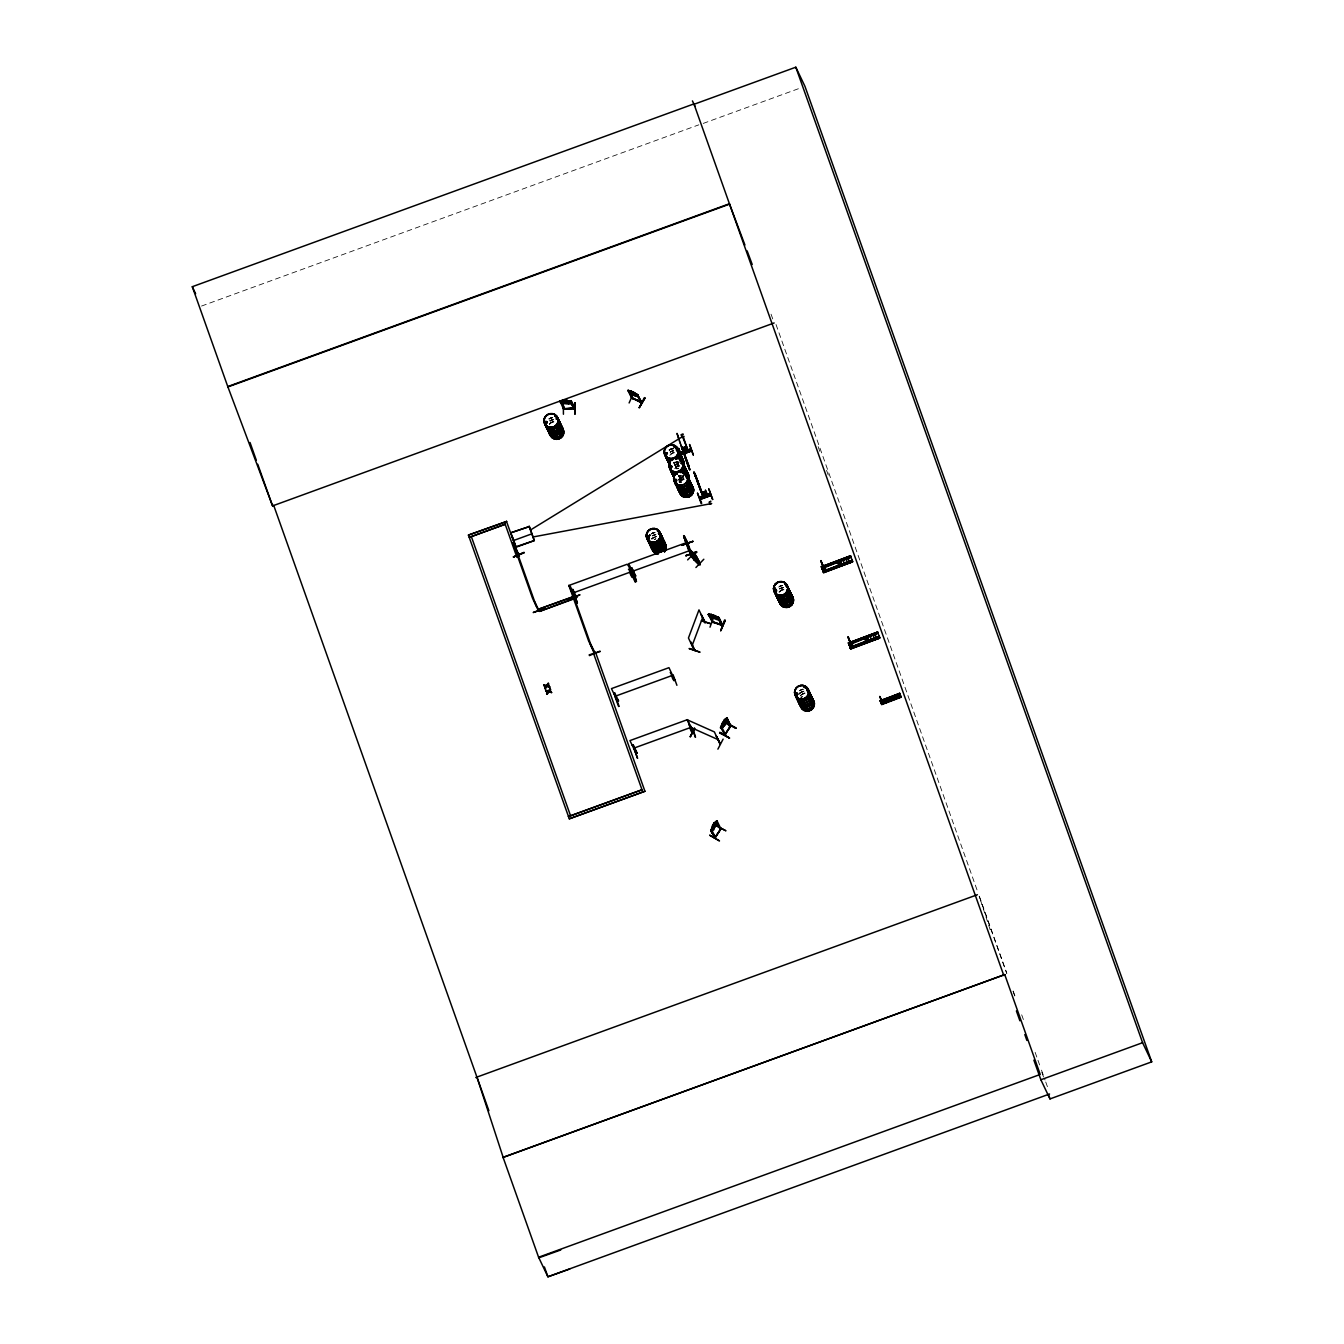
<?xml version="1.0" encoding="UTF-8"?>
<svg xmlns="http://www.w3.org/2000/svg" width="1344" height="1344" viewBox="0 0 1344 1344"><rect width="100%" height="100%" fill="white"/><g stroke="black" fill="none" stroke-linecap="round" stroke-linejoin="round"><path stroke-width="0.75" stroke-dasharray="5 3.75" d="M550.838 422.705L549.394 423.965A7.157 6.888 -25.5 0 1 554.299 421.411L550.805 422.705L552.518 421.865M678.149 479.926L684.298 475.406M680.282 479.976L684.029 479.27A7.258 6.972 -25.5 0 0 679.073 481.841L683.827 478.682A7.258 6.972 -25.5 0 1 678.35 479.791L680.299 479.959M651.739 538.86L656.712 536.306A7.258 6.972 -25.5 0 0 651.773 538.877A7.157 6.888 -25.5 0 1 656.662 536.306L654.864 536.76M778.999 591.965L782.107 589.831A7.14 6.871 -25.5 0 0 779.05 591.914A7.258 6.972 -25.5 0 1 783.955 589.428M800.419 692.429L799.042 693.79A7.14 6.871 -25.5 0 1 804.014 691.354L802.183 691.706M800.957 697.788L802.402 696.545A7.258 6.972 -25.5 0 0 800.99 697.805A7.157 6.888 -25.5 0 1 802.385 696.494M548.94 418.79L552.502 417.497A7.258 6.972 -25.5 0 0 548.957 418.807A7.14 6.871 -25.5 0 1 552.434 417.514M670.807 449.064L669.11 449.938A7.258 6.972 -25.5 0 1 674.537 448.728L672.638 448.678M671.782 451.114L670.068 451.954A7.174 6.888 -25.5 0 1 673.63 450.761L671.731 450.996L673.63 450.66M674.806 465.242L678.149 463.394A7.123 6.838 -25.5 0 1 674.688 464.705L678.35 463.949A7.174 6.888 -25.5 0 0 674.822 465.242A7.123 6.838 -25.5 0 1 678.283 463.966L674.587 464.688M679.308 465.965A7.258 6.972 -25.5 0 0 675.763 467.258A7.258 6.972 -25.5 0 1 679.241 465.864L675.562 466.704A7.258 6.972 -25.5 0 0 679.09 465.394L675.696 467.141A7.157 6.888 -25.5 0 1 679.19 465.83M678.619 476.65L680.299 475.776M679.577 478.666L681.29 477.859M682.13 479.522L683.794 478.666A7.258 6.972 -25.5 0 1 678.401 479.909A7.157 6.888 -25.5 0 0 683.81 478.716M651.302 533.686L654.847 532.392A7.258 6.972 -25.5 0 0 651.319 533.702A7.157 6.888 -25.5 0 1 654.797 532.392L652.999 532.862M652.26 535.702L655.822 534.408A7.157 6.888 -25.5 0 0 652.327 535.786A7.174 6.888 -25.5 0 1 655.771 534.425M779.47 588.722L783.014 587.429M779.503 588.806L783.065 587.513A7.14 6.871 -25.5 0 0 779.57 588.89A7.174 6.888 -25.5 0 1 783.014 587.53M799.512 690.497L803.057 689.203A7.258 6.972 -25.5 0 0 799.529 690.514A7.157 6.888 -25.5 0 1 803.006 689.203M800.47 692.53L803.981 691.135M201.516 306.062L698.813 124.841M703.231 123.413L799.075 88.486M553.459 419.513L549.898 420.806A7.123 6.854 -25.5 0 1 553.459 419.647A7.123 6.838 -25.5 0 0 549.931 420.806A7.174 6.888 -25.5 0 1 553.459 419.614M670.807 449.081L672.672 448.644M677.225 461.53A7.157 6.888 -25.5 0 1 673.747 462.79L679.224 462.034M678.418 468.367L676.57 468.821A7.157 6.888 -25.5 0 0 678.451 468.401A7.258 6.972 -25.5 0 1 674.688 468.737M678.468 476.078A7.157 6.888 -25.5 0 0 680.299 475.658A7.258 6.972 -25.5 0 1 678.418 476.045L682.164 475.356A7.157 6.888 -25.5 0 0 678.619 476.616A7.258 6.972 -25.5 0 1 684.029 475.44M681.206 477.607L679.308 477.96A7.174 6.888 -25.5 0 0 684.197 475.339A7.123 6.838 -25.5 0 1 679.409 477.994L683.122 477.372A7.174 6.888 -25.5 0 0 678.199 479.909A7.123 6.838 -25.5 0 1 683.071 477.406M682.164 479.707L683.995 479.304A7.157 6.888 -25.5 0 0 679.09 481.774M780.242 585.934L782.09 585.497A7.258 6.972 -25.5 0 0 778.562 586.807A7.157 6.888 -25.5 0 1 782.04 585.497M804.922 693.118L799.949 695.671A7.258 6.972 -25.5 0 1 804.922 693.151A7.14 6.871 -25.5 0 0 799.999 695.638M990.175 929.796L979.222 896.263L1006.858 973.325M1013.208 991.099L1015.342 997.03M1021.692 1014.821L1023.826 1020.734M1035.132 1052.352L1037.249 1058.282M1037.954 1060.248L1040.777 1068.161M1041.499 1070.143L1045.027 1080.022M1045.733 1081.987L1047.85 1087.918M776.026 324.509L977.172 890.333M979.272 896.263L1006.69 973.375M1013.006 991.183L1015.123 997.114M1041.835 1072.243L1044.641 1080.156M771.053 314.194L773.17 320.124M818.126 446.628L820.243 452.558M826.56 470.35L828.677 476.28M799.697 690.85A7.14 6.871 -25.5 0 1 803.174 689.573M799.176 693.924A7.174 6.888 -25.5 0 1 804.048 691.404M799.243 694.042A7.14 6.871 -25.5 0 1 804.115 691.538M800.167 695.974A7.157 6.888 -25.5 0 1 805.039 693.47M778.73 587.126A7.14 6.871 -25.5 0 1 782.208 585.866M780.293 586.051A7.258 6.972 -25.5 0 1 782.141 585.631M779.671 589.092A7.14 6.871 -25.5 0 1 783.149 587.832A7.174 6.888 -25.5 0 0 779.604 588.958M779.201 592.267A7.157 6.888 -25.5 0 1 784.073 589.764M651.47 534.022A7.157 6.888 -25.5 0 1 654.965 532.745M651.37 533.82A7.258 6.972 -25.5 0 1 654.898 532.526M652.445 536.021A7.123 6.838 -25.5 0 1 655.906 534.761A7.174 6.888 -25.5 0 0 652.361 535.87M651.958 539.162A7.157 6.888 -25.5 0 1 656.83 536.659M549.125 419.11A7.157 6.888 -25.5 0 1 552.602 417.85M549.007 418.908A7.258 6.972 -25.5 0 1 552.535 417.631M549.461 424.082A7.258 6.972 -25.5 0 1 554.4 421.546M549.612 424.267A7.14 6.871 -25.5 0 1 554.467 421.781M678.787 476.969A7.157 6.888 -25.5 0 1 684.13 475.759M679.14 481.942A7.258 6.972 -25.5 0 1 684.079 479.405M679.258 482.126A7.157 6.888 -25.5 0 1 684.146 479.623M674.016 463.546A7.157 6.888 -25.5 0 1 679.358 462.336M679.308 462.118A7.258 6.972 -25.5 0 0 673.898 463.344L675.528 462.353A7.258 6.972 -25.5 0 1 673.697 462.756M684.197 475.339A7.157 6.888 -25.5 0 1 679.325 477.842A7.123 6.838 -25.5 0 0 684.096 475.188A7.174 6.888 -25.5 0 1 679.291 477.792M680.114 475.306A7.157 6.888 -25.5 0 1 678.3 475.726M677.326 461.916A7.157 6.888 -25.5 0 0 673.848 463.193A7.258 6.972 -25.5 0 1 677.376 461.95M680.215 475.524A7.258 6.972 -25.5 0 1 678.367 475.944M674.974 465.545A7.123 6.838 -25.5 0 1 678.434 464.285M675.881 467.46A7.157 6.888 -25.5 0 1 679.358 466.183M683.642 478.363A7.157 6.888 -25.5 0 1 678.317 479.573M681.173 481.74A7.157 6.888 -25.5 0 1 679.325 481.69M681.341 482.093A7.157 6.888 -25.5 0 1 679.493 482.042M669.295 450.257A7.157 6.888 -25.5 0 1 672.773 448.997M669.178 450.055A7.258 6.972 -25.5 0 1 674.587 448.829A7.157 6.888 -25.5 0 0 669.127 449.904M670.135 452.038A7.157 6.888 -25.5 0 1 673.63 450.778M675.394 462.017A7.157 6.888 -25.5 0 1 673.579 462.437M675.494 462.235A7.258 6.972 -25.5 0 1 673.646 462.655M670.253 452.256A7.123 6.838 -25.5 0 1 673.714 450.996M671.042 453.97A7.258 6.972 -25.5 0 1 674.57 452.693M679.09 465.427A7.157 6.888 -25.5 0 1 675.612 466.704M669.766 455.414A7.157 6.888 -25.5 0 1 672.823 453.314M678.922 465.074A7.157 6.888 -25.5 0 1 675.444 466.351M678.266 468.048A7.157 6.888 -25.5 0 1 674.604 468.401M672.672 452.978L670.975 453.852A7.157 6.888 -25.5 0 1 674.47 452.558L672.672 452.995M681.307 482.076L679.392 482.042A7.258 6.972 -25.5 0 0 681.29 482.076M655.838 538.826A7.157 6.888 -25.5 0 0 654.175 539.683A7.258 6.972 -25.5 0 1 655.872 538.86M553.543 419.849A7.123 6.838 -25.5 0 0 550.082 421.109A7.174 6.888 -25.5 0 1 553.493 419.681M683.122 477.49A7.157 6.888 -25.5 0 0 678.25 479.993A7.174 6.888 -25.5 0 1 683.155 477.557M678.35 464.05A7.157 6.888 -25.5 0 0 674.856 465.31A7.174 6.888 -25.5 0 1 678.35 464.033M674.604 464.57A7.157 6.888 -25.5 0 0 678.082 463.294A7.174 6.888 -25.5 0 1 674.587 464.57"/><path stroke-width="1.5" d="M682.433 447.972L682.769 449.938M682.601 449.501L689.254 466.586M683.105 450.694L681.845 447.888M683.29 449.484L681.458 446.846L687.372 463.781M838.236 563.203L838.505 562.212M865.603 638.45L865.57 640.046M692.227 732.362L693.386 732.329L692.765 731.741M693.521 731.573L693.353 732.413L687.439 719.645L629.95 740.594L636.098 753.346L637.039 752.875L635.746 752.858M720.132 744.324L714.37 731.909L687.07 719.729L692.95 732.161M719.578 743.786C722.921 747.331 710.17 724.987 720.25 743.534M557.004 418.589L556.164 418.858M556.366 419.042L557.273 418.286L556.466 418.757M559.726 424.099L559.826 425.242M647.657 537.398L648.698 538.087L648.766 536.642M658.98 534.139L659.518 533.081M659.719 533.652L658.493 533.45A7.157 6.888 -25.5 0 1 661.836 542.506A7.157 6.888 -25.5 0 1 652.327 545.966A7.157 6.888 -25.5 0 1 649.068 536.794M666.876 453.13L666.523 454.339L665.482 453.449M667.38 453.566L665.818 454.541M670.186 466.267L670.79 468.014M670.454 467.342L671.714 466.973M670.79 467.914L672.017 466.822M676.301 449.854L677.04 449.198L677.393 450.173M676.351 449.82L677.141 449.904M681.122 463.428L681.442 462.504A7.258 6.972 -25.5 0 0 679.762 454.138M681.24 463.546L682.164 462.857M684.751 469.291L684.718 469.678M687.036 476.448L685.793 476.566L686.381 475.894A7.258 6.972 -25.5 0 0 684.533 467.527M774.614 590.621L775.639 589.445M774.917 590.302L775.001 591.36M774.95 590.688L775.958 591.192L776.311 589.982A7.14 6.871 -25.5 0 0 783.182 599.626A7.14 6.871 -25.5 0 0 788.575 588.706M776.395 590.638L775.622 589.68M775.253 591.394L776.714 590.957L776.16 589.579A7.258 6.972 -25.5 0 0 778.865 598.634A7.258 6.972 -25.5 0 0 788.458 596.585A7.258 6.972 -25.5 0 0 787.366 587.177A7.258 6.972 -25.5 0 1 788.407 596.467A7.258 6.972 -25.5 0 1 778.865 598.634A7.258 6.972 -25.5 0 1 776.16 589.73M786.61 586.673L785.887 586.253M795.581 694.344L796.891 693.168M797.765 694.411L797.278 693.706A7.14 6.871 -25.5 0 0 796.69 695.335L796.219 695.117M798.504 700.644L798.773 699.602M806.921 690.194L807.929 690.295L806.904 690.833M810.701 696.024L810.146 695.789M685.356 451.567L685.793 452.474L683.71 447.821M686.582 452.021L684.718 447.586M704.726 496.087L705.163 496.994L702.895 492.542M705.953 496.457L703.987 491.803L702.778 492.24L703.198 493.399L704.424 493.046L703.987 491.803M694.781 650.395L694.378 649.505M705.13 622.776L701.198 614.544L705.096 622.054M685.306 540.422L692.798 556.685C684.516 549.931 709.817 579.046 696.041 555.912M699.384 563.287L695.302 555.223M699.518 563.573L691.757 555.576L699.787 562.884M725.474 734.194L724.601 734.933L731.018 725.861M716.201 821.537L716.789 820.781L717.36 821.974C713.227 835.246 706.39 826.039 715.428 836.926M725.458 734.042L724.584 735.202L720.989 727.44C722.954 725.659 719.897 727.978 721.493 728.767L726.146 723.526L727.49 719.057M724.786 735.118L730.884 725.575M710.842 830.374L714.252 822.646L712.286 825.955L712.253 829.534L713.916 828.19L716.234 823.267L714.235 822.73L716.957 820.73L720.905 828.878L714.924 838.219L710.808 830.206L715.042 838.034M538.289 609.185L538.373 610.714L532.56 598.332L512.854 542.875L519.103 556.248L518.65 555.358M519.389 555.778L516.667 556.668L519.002 556.214M538.742 610.075L534.811 601.91M575.316 597.912L539.582 611.402L575.518 598.298L574.678 596.047L538.742 609.134L539.582 611.402M591.091 645.187L590.386 644.381L594.25 652.714M688.061 544.102L683.626 535.702L684.314 538.037L683.743 535.651L684.499 536.609M691.387 553.291L690.732 552.72M633.007 576.778C632.251 579.197 631.092 568.378 627.211 564.228L569.705 585.178L575.854 597.929L576.778 597.526L575.534 597.122M686.196 542.724L628.706 563.69L634.855 576.425C633.814 574.678 636.653 576.173 634.654 575.854M614.662 692.916L613.822 693.638L614.662 692.916L618.559 700.896L617.299 700.56M673.999 680.434L674.822 679.661M709.8 835.363L719.51 840.924L709.783 835.162M701.837 493.651L701.333 491.484L702.727 494.424M702.206 494.676L701.131 491.686M699.922 563.086L695.57 554.938M730.498 726.701L726.718 719.107C725.138 714.118 714.857 740.443 724.416 719.88M545.042 422.352L546.034 421.445M545.076 422.587L546.185 423.595L547.109 422.654M674.839 479.942L674.873 481.001M675.007 480.547L676.015 481.051L676.25 479.707A7.258 6.972 -25.5 0 0 675.629 481.354L676.889 480.278L675.696 479.354M797.664 694.361L796.757 695.302M690.85 642.18L694.68 650.496L694.798 649.656M704.726 621.936L705.062 622.81L698.981 609.89L688.447 637.997L694.243 650.311M699.838 652.176L689.069 648.53L699.77 652.025M701.417 620.894L710.522 623.666L701.585 620.76M692.11 645.658L702.643 617.551M708.17 614.527L711.278 614.426L708.17 614.527C714.017 620.592 730.934 623.196 708.792 615.636M708.305 614.578L709.481 614.426L713.244 622.121M709.481 614.426L708.372 614.477L713.009 622.558M712.454 615.082C719.527 617.366 710.926 618.559 712.505 614.964M710.002 627.194L713.227 618.24M711.228 614.544L710.489 616.073L713.177 617.568L717.494 618.374L714.823 615.569L718.973 617.971L722.602 625.632L721.291 625.027L718.015 617.249L718.973 617.568L722.501 624.943M718.973 617.568L718.015 617.249M725.222 620.357L720.703 630.722L725.239 620.374M730.514 725.323C730.649 729.893 724.366 719.611 726.936 718.049L730.934 725.962M714.521 838.018L720.888 828.778M714.487 837.917L715.193 836.959M715.462 837.379L711.329 829.399M720.434 829.517L720.468 828.156M575.585 597.492L576.509 597.106M575.467 597.626L571.922 589.831L572.897 589.478L576.408 596.854M633.058 576.677L632.234 576.996M634.469 576.038L635.611 575.551M617.098 700.694L618.341 701.03L618.022 700.224M618.257 700.543L617.282 701.098M691.051 554.971C691.992 554.702 691.841 556.231 691.807 554.753M635.746 753.077L635.762 752.489M673.73 680.064L674.554 679.627M692.345 732.329L693.42 732.06M725.558 734.58L721.358 726.449M694.361 728.33L690.194 736.781L694.663 728.398M694.562 728.297L690.379 736.747M717.898 749.146L723.122 739.099M719.594 732.984L729.574 738.108L719.83 732.346M729.49 737.974L719.863 732.514M628.522 391.658C647.069 401.806 625.548 392.75 629.177 390.6L632.755 398.664L631.697 398.261M630.739 390.818L638.114 395.27L634.166 392.448M634.066 392.566L636.72 395.455L630.084 392.314L630.806 390.886L627.883 390.55M631.915 391.658C629.866 393.506 638.266 395.875 633.074 392.078M632.94 394.346L629.11 402.965M641.794 402.242L631.596 397.891L641.642 402.881M632.654 398.614L628.74 390.886M640.735 401.722L641.76 402.931L637.258 394.43L641.928 402.578M638.635 396.598L635.779 396.144M640.634 402.461L637.258 394.43M645.019 398.009L639.223 407.77L645.002 397.992M559.86 401.503L563.153 400.075L559.994 401.503L561.019 400.966L564.665 409.114L563.388 408.391M518.986 554.686L518.969 555.962M537.936 609.47L538.81 610.512M574.51 597.307L574.862 598.416M594.384 652.982L594.031 652.058M683.626 535.702L688.044 543.866M721.375 728.7L726.146 723.526M725.189 734.227L730.649 725.609M735.974 727.994L725.928 722.736L735.941 728.011M716.251 821.621L720.25 829.685M716.335 821.738L716.873 820.865M711.262 830.458L711.816 829.584M715.865 825.552L725.928 830.81L716.016 825.569M840.605 563.489L838.925 564.127M866.342 640.45L867.703 639.727M892.836 698.796L892.5 697.267M665.902 453.13L665.566 454.507M674.789 479.942L676.082 479.774M678.031 485.839L677.998 486.814M686.834 476.818L685.894 476.851M649.37 537.802L648.01 538.306M682.685 437.035L687.17 448.308L683.239 436.8M735.722 728.364L725.962 722.686M546.487 685.44L548.285 683.256L546.722 685.927L543.715 684.869L546.722 685.927M544.942 688.33L546.756 686.112L549.73 687.154L546.756 686.112M544.925 688.145L546.151 685.927L545.177 688.817L546.991 686.599M548.671 691.522L546.857 693.739L548.285 691.807L545.63 690.278L548.402 690.833L550.2 688.649L549.242 691.505L550.435 689.321M548.285 691.807L546.622 693.067L547.092 694.21L548.906 691.992L551.645 692.546L549.024 691.018M682.046 446.998L689.405 468.686L686.515 461.026L686.969 462.42M547.109 685.625L548.52 683.928L547.109 685.625L549.494 686.515L547.327 686.112M563.522 408.66L574.762 407.971M559.994 400.999L563.556 409.114L574.627 408.005M573.67 408.022L573.888 408.845L570.041 401.1M570.847 402.226L573.888 408.223M574.644 408.475L564.547 408.828M730.582 725.71L726.902 717.847M720.955 828.677L714.958 837.799M518.683 555.089L519.07 556.13M575.417 598.45L571.015 589.882L575.047 598.584M687.372 543.413L687.624 544.354M675.007 680.434L668.959 667.666L611.47 688.615L617.467 701.299L618.442 700.93M693.487 732.413L690.799 726.079M688.666 550.267L695.318 557.743L692.462 555.29M689.321 551.544L692.58 555.206M691.085 550.771L691.975 552.905M693.487 554.182L690.715 551.645L696.797 557.743M691.891 551.678L695.873 557.407L690.53 552.502M691.74 552.686L692.798 554.635M688.498 549.646L691.841 553.375M692.63 553.493L695.201 557.323M695.251 557.676L697.368 558.936M695.923 567.504L703.819 559.238M563.153 400.21L562.296 402.36L565.152 402.998L569.755 402.125L566.899 400.075L563.086 400.042L571.334 401.15M892.819 698.746L891.794 698.729M705.886 496.608L704.088 492.106M676.536 480.984L674.923 480.934M647.858 536.542L648.95 536.441M647.959 537.012L648.917 536.911M789.583 593.158L789.751 592.318M711.917 621.449L722.635 625.229L712.32 621.701M727.02 717.898L724.399 719.964L726.281 720.434L722.316 726.718L722.249 723.072M711.329 831.516L714.034 829.601M822.125 568.714L822.276 568.31M631.68 397.505L641.878 402.444M684.785 539.314L687.456 546.118L685.642 541.414M709.514 503.966L711.682 503.53L532.98 536.978M632.184 576.761L633.058 576.223M693.218 732.144L692.479 732.413M530.494 529.99L682.416 436.682C687.17 435.254 679.98 438.984 682.416 436.682M820.915 561.17L823.704 567.79L822.562 569.066M877.212 636.955L852.046 646.531L848.114 636.871L850.954 644.885L850.382 644.246M712.169 621.768L708.506 614.107M838.79 562.078L840.773 562.934M840.185 563.993L839.244 564.211M865.889 638.316L867.871 639.173M564.665 409.114L561.742 402.494M574.812 408.811L571.15 400.663L570.125 401.066L571.15 401.05L574.812 408.811L563.758 409.097M546.504 423.041L545.429 422.873M546.538 423.108L547.21 422.419M671.496 465.965L670.387 466.082A7.157 6.888 -25.5 0 1 669.043 462.605M670.555 466.301L671.311 466.166A7.258 6.972 -25.5 0 0 674.755 475.457A7.258 6.972 -25.5 0 1 671.395 466.049L671.11 466.116M775.421 589.714L776.16 590.016M796.858 694.764L795.9 694.411M632.537 571.049L636.418 581.414L635.124 581.7M632.05 571.234L635.813 581.616L631.949 571.267M577.282 602.767L573.098 592.721L577.416 602.902M577.248 602.935L573.653 592.536M614.813 696.175L618.61 706.524M619.08 706.322L615.334 695.806M637.51 758.184L633.814 747.785L637.543 758.335M682.618 434.818C685.49 432.802 678.3 435.439 681.929 435.07M710.018 501.934L710.858 501.228L708.994 502.27M681.206 457.397L678.67 448.392L681.643 457.229M697.502 493.248L701.719 503.328M701.198 503.647L697.536 493.231M631.915 397.824L628.27 390.163M560.566 402.578C585.043 402.024 565.051 406.728 559.86 401.386M824.863 570.377L821.57 562.531L823.586 566.933L848.921 557.558M823.603 572.645L852.684 561.708L823.62 572.712L821.268 566.513L824.561 566.21M822.242 569.251L821.386 566.748L850.5 555.828L852.482 561.254L852.096 560.078M823.637 566.815L850.769 556.584M821.755 567.739L850.954 557.105L850.483 555.794L821.419 566.916L850.567 556.08M821.906 568.142L850.853 556.802M821.99 568.512L850.987 557.206M822.965 570.209L821.99 567.79M852.449 561.053L823.183 571.704L850.114 560.717M823.234 571.687L852.314 560.7M822.982 570.982L823.418 572.191L852.701 561.775M848.366 638.014L852.18 646.531L850.685 643.558L850.886 644.834M850.702 648.883L879.799 637.997L850.718 648.95L848.366 642.751L851.558 642.146M848.484 642.986L877.615 632.117L848.484 642.986L849.341 645.49M848.518 643.154L877.598 632.066L879.581 637.493L879.144 636.182L850.13 647.539L850.567 648.53L879.547 637.291M877.867 632.822L848.77 643.726M848.904 645.053L848.904 644.078L877.968 633.074L851.105 644.062M849.66 644.532L849.139 645.07M850.786 643.91L850.802 644.515M850.063 646.447L849.089 644.028L849.576 645.17M850.349 647.926L879.43 636.989M850.416 648.144L879.816 638.014M880.034 697.334L879.732 696.461L880.286 697.603M879.917 696.562L881.815 701.232L880.471 698.494M881.63 704.222L900.984 696.746L881.63 704.222L900.917 696.595L881.328 703.366L900.732 696.074L901.152 697.234L881.765 704.575L880.202 700.442L882.403 700.241M899.69 693.302L880.303 700.711L881.328 702.895L880.505 701.35L899.69 693.286L900.11 694.462L880.538 701.904L880.286 700.61L899.858 693.756M518.969 554.786L515.071 547.546L519.473 556.097M572.057 590.201L572.897 589.478M628.454 569.251C629.563 567.773 629.714 575.669 632.1 576.979M631.898 567.974L631.058 568.697L632.016 568.344L635.611 576.156L632.016 568.344M571.351 590.822L571.385 589.747M687.456 547.747C688.044 545.328 690.9 558.533 691.908 555.576M690.514 549.931L694.73 560.146L691.942 554.77M569.234 598.819L579.986 594.787L569.436 599.357M543.967 608.546L533.198 612.528L542.287 609.47M575.652 597.946L576.677 597.492M634.704 576.358L635.275 575.35M691.102 555.408L692.026 555.022M600.18 651.571L589.142 654.864M670.219 672.672C671.294 671.294 671.58 678.703 673.999 680.702M676.906 685.306L673.075 674.772M635.947 753.278L636.922 752.909L633.142 744.895L632.167 745.248L633.259 745.248L636.955 753.01L635.779 752.539M688.699 724.668C689.993 722.618 689.506 733.555 693.454 732.329L692.899 732.127M695.52 737.218L692.782 728.414M488.88 1110.715L273.689 505.344L272.513 505.764L227.774 386.568L192.293 286.709L693.924 103.908L1003.834 975.576M694.109 104.261L795.816 67.2L804.955 86.352L1151.707 1061.861L1050 1098.922L1040.861 1079.77L1033.872 1060.114M227.774 386.568L729.422 203.75L744.929 245.028M227.959 386.921L729.59 204.12M774.144 322.963L272.563 505.915L257.746 464.251M689.506 444.595L693.353 454.91M684.012 447.132L684.264 448.711L684.163 447.451M684.617 447.283L685.054 448.526L683.827 448.879L683.407 447.72L684.65 447.367L686.7 451.903M682.937 450.122L681.895 446.695L688.884 466.721M680.182 452.592L690.95 448.627M691.102 449.047L680.299 452.995L691.152 449.215M680.736 454.205L691.555 450.374L680.803 454.373M684.65 455.532C688.061 465.83 682.87 451.248 685.154 456.607M468.418 535.097L506.57 521.489L468.418 535.097L569.302 818.815L644.935 791.263L595.56 652.394L593.46 653.167L642.734 791.784M685.037 456.641L687.019 461.916M471.139 536.676L505.193 524.261L469.258 537.365M688.699 466.267L689.69 469.745M510.854 532.778L529.334 526.562L534.324 540.574L516.046 547.226L510.854 532.778L529.334 526.562M689.203 468.67L687.389 463.814L689.254 468.367M688.481 466.099L689.808 469.694L688.296 465.78M694.529 473.021L695.537 476.532M695.167 475.759L693.958 472.08L694.613 473.374M513.593 540.506L531.854 533.837L529.133 526.126M701.198 492.307L695.402 474.869L702.727 494.458L700.442 489.854M699.216 486.209L693.958 472.08L695.386 476.196M696.192 477.842L702.811 494.76L701.585 491.904M696.427 478.43L694.411 473.054L696.276 478.078M696.612 479.926L698.762 485.234M515.844 546.79L534.324 540.574M705.264 490.325L706.692 493.214L705.566 490.207M708.826 488.998L712.723 499.447M703.382 491.652L703.634 493.231L703.534 491.971M699.552 497.112L710.321 493.164M699.703 497.549L710.455 493.567L699.737 497.666M700.106 498.725L710.926 494.894L700.174 498.893M684.314 536.878L686.129 541.565M684.281 537.953L686.347 543.379M682.114 545.042L692.983 541.33L682.13 545.11M687.842 548.52L692.832 552.266L695.05 555.677L690.732 552.115L686.666 543.732M686.885 544.942L687.406 546L687.456 544.925M687.876 547.26L687.338 544.992M573.35 592.838L630.857 571.889M632.352 571.351L689.976 550.502M685.944 555.778L696.612 551.594M574.795 596.282L538.742 609.134M685.927 555.727L696.881 552.317L685.826 555.509M615.115 696.276L672.622 675.326M633.595 748.255L691.102 727.306M475.759 1077.518L977.39 894.718M503.093 1157.386L1004.741 974.585L503.093 1157.386L538.591 1257.245L547.915 1276.8L569.789 1268.988M538.591 1257.245L1040.239 1074.444L1004.741 974.585M1040.861 1079.77L1142.585 1042.692L1151.707 1061.861M1049.563 1093.999L547.915 1276.8L544.404 1266.922M538.86 1257.799L560.734 1249.987M689.657 444.528L693.202 454.994M708.876 488.981L712.572 499.514M694.226 560.314L692.395 555.106M892.298 697.318L891.576 698.443M791.448 594.737A7.14 6.871 -25.5 0 1 786.979 605.506A7.258 6.972 -25.5 0 1 778.445 597.509L778.949 597.559M796.69 694.898L796.975 693.454M563.354 403.284L563.422 414.254M559.994 401.386L561.019 401.352M574.913 402.948L574.93 414.07L574.846 402.797M546.017 421.68L546.605 421.546A7.14 6.871 -25.5 0 0 549.259 430.416A7.14 6.871 -25.5 0 0 558.65 428.282A7.14 6.871 -25.5 0 0 557.592 419.042M666.187 452.827L667.33 453.281M673.966 474.046L673.663 474.046A7.258 6.972 -25.5 0 0 673.982 477.557M775.639 589.495L776.21 589.546A7.157 6.888 -25.5 0 0 778.848 598.433A7.157 6.888 -25.5 0 0 788.273 596.299A7.157 6.888 -25.5 0 0 787.198 587.026M796.589 693.386L797.714 693.857M796.74 695.201L796.471 695.184A7.258 6.972 -25.5 0 1 797.076 693.336M689.27 549.847L696.041 556.08M690.094 551.578L688.582 550.351L690.782 551.712M575.014 414.036L574.93 402.814M574.997 597.29L575.266 597.929M549.242 691.505L551.191 691.438M546.151 685.927L543.934 685.507L546.37 686.414M545.849 690.9L548.066 691.32M545.849 690.749L551.645 692.546M546.554 421.579L546.42 421.747A7.258 6.972 -25.5 0 0 549.259 430.651A7.258 6.972 -25.5 0 0 558.852 428.585A7.258 6.972 -25.5 0 0 557.777 419.177A7.258 6.972 -25.5 0 1 558.802 428.467A7.258 6.972 -25.5 0 1 549.259 430.651A7.258 6.972 -25.5 0 1 546.554 421.73L547.025 421.898M675.881 479.539L676.217 479.438A7.157 6.888 -25.5 0 0 675.612 481.135M651.218 544.102L651.185 544.152A7.157 6.888 -25.5 0 0 656.174 552.031A7.157 6.888 -25.5 0 0 664.793 547.613A7.258 6.972 -25.5 0 0 661.382 539.028A7.157 6.888 -25.5 0 1 664.793 547.613A7.258 6.972 -25.5 0 1 656.208 552.25A7.258 6.972 -25.5 0 1 651.134 544.303A7.258 6.972 -25.5 0 0 660.593 552.132A7.258 6.972 -25.5 0 0 662.995 540.103M641.071 402.041L637.123 394.867M711.161 614.494L714.823 615.569M709.246 614.813L713.11 622.49M711.917 621.902L722.501 625.598M687.792 543.026L691.068 552.468M691.102 553.762L690.715 552.854M634.2 392.851L630.739 390.986M720.787 630.722L724.567 620.021M690.715 727.39L718.015 739.586M628.085 390.516L628.992 390.953M693.689 555.458L696.713 557.206L689.707 550.754M639.223 407.652L644.381 397.589M714.739 615.703L718.939 618.072M723.811 721.157C727.558 720.72 721.14 728.112 723.156 722.215M713.748 823.973C717.494 823.553 711.077 830.928 713.093 825.031M668.674 460.673L668.119 459.766M671.731 466.116L671.446 466.015A7.157 6.888 -25.5 0 0 674.688 475.138M563.086 400.176L568.68 403.687M631.613 397.942L627.934 390.432M693.554 554.77L694.478 556.013L691.723 553.459M695.638 551.796L687.641 559.894M695.201 557.323L690.782 552.216M704.978 496.81L702.778 492.24L703.231 493.483M796.001 694.579L796.505 694.798A7.157 6.888 -25.5 0 1 797.093 693.252M594.317 653.066L588.504 640.668L568.798 585.228L574.661 597.542M850.147 644.498L849.475 644.75M880.673 701.282L881.966 701.669M696.931 479.354L698.376 484.109M697.385 480.665L698.006 483.235L696.226 478.464M821.016 560.616L821.486 561.691M820.798 560.7L823.234 566.714M847.896 636.955L848.887 638.686M880.908 701.719L881.446 701.87M671.647 466.721L671.614 466.418A7.157 6.888 -25.5 0 0 674.856 475.49M825.082 570.293L823.25 567.37M692.429 100.901L694.898 106.092M847.577 557.088L849.475 562.279M845.645 557.928L847.56 563.119M842.654 558.953L844.553 564.127M877.632 632.218L877.968 633.074M840.067 560.028L841.982 565.202M874.675 633.326L876.624 638.618M872.76 634.183L874.608 639.257M837.077 561.036L838.975 566.21M899.741 693.487L901.169 697.267M869.753 635.191L871.651 640.366M897.775 694.226L899.052 697.67M896.431 694.646L897.708 698.107M867.182 636.266L869.081 641.441M894.499 695.453L895.742 698.846M892.752 696.108L894.012 699.569M864.175 637.274L866.09 642.449M890.753 696.78L892.013 700.241M825.989 570.175L826.375 571.082L824.225 565.404M883.344 702.878L882.168 699.703M880.79 702.139L900.127 694.495M853.087 646.414L853.474 647.321L851.323 641.642M685.759 445.402L686.969 447.871M683.407 447.72L685.49 452.34M689.136 468.401L689.808 469.694M684.163 535.685L687.977 543.413M687.271 545.126L684.314 538.037M687.406 546L692.513 556.97M717.713 617.602L721.594 625.414M691.219 642.298L694.831 650.412M599.995 651.101L589.428 655.603M595.56 652.394L593.46 653.167M590.755 644.246L594.569 651.974M644.935 791.263L569.302 818.815M524.16 552.804L513.391 556.802M504.47 522.245L516.785 556.903M518.767 555.895L506.453 521.237M548.402 690.833L548.906 691.992M471.341 536.609L570.562 815.791M192.293 286.709L195.636 293.748M848.669 638.77L851.962 646.632M683.76 452.306L681.072 445.334M685.524 541.447L686.683 544.337M850.45 648.228L850.198 647.539M880.522 698.191L882.739 702.912L881.815 701.165M696.41 477.91L697.906 482.11M881.328 703.382L881.748 704.525M702.055 493.802L703.651 498.271L695.402 474.869M682.685 449.282L684.281 453.751M687.154 462.454L685.642 458.59L686.263 460.572M682.046 448.039L680.35 443.369M747.13 250.874L752.237 264.516M881.748 700.661L882.588 702.962L881.681 701.299M700.594 490.375L698.124 483.504M694.495 473.424L696.024 477.506M692.194 728.482L695.369 737.285M636.418 581.414C632.957 566.597 627.95 568.26 635.141 581.868M594.434 651.706L594.754 652.848M515.441 547.394L515.777 548.335M698.88 485.671L699.72 488.023M679.51 441.151L680.35 443.503M531.854 533.837L534.106 540.12M795.816 67.2L1142.585 1042.692M1048.589 1094.957L1050 1098.922M1016.4 1010.957L1019.894 1020.785M1024.8 1034.544L1026.883 1040.441M678.67 448.392L682.416 458.909M692.983 541.33L682.198 545.261M687.456 543.48L690.598 552.418M572.443 592.889L592.15 648.329M512.316 536.726L516.046 547.226M516.499 550.536L536.222 605.993M548.285 683.256L548.738 684.398M549.276 686.045L549.73 687.154M550.2 688.649L550.67 689.791M543.715 684.869L544.169 685.994M544.706 687.674L545.177 688.817M545.63 690.278L546.084 691.387M546.622 693.067L547.092 694.21M250.018 442.495L256.334 460.286M679.644 441.42L677.04 433.39L679.006 439.589M476.935 1077.098L503.362 1157.957M877.951 633.041L848.87 643.994M697.469 481.37L697.855 482.563M823.586 567.319L823.368 568.579M808.315 691.102A7.14 6.871 -25.5 0 1 806.82 702.559A7.14 6.871 -25.5 0 1 796.572 697.15M809.155 692.866A7.14 6.871 -25.5 0 1 806.803 704.693A7.14 6.871 -25.5 0 1 797.53 697.116A7.174 6.888 -25.5 0 0 802.57 705.046A7.174 6.888 -25.5 0 0 811.188 700.61A7.174 6.888 -25.5 0 0 807.677 691.992M808.282 690.782A7.258 6.972 -25.5 0 1 806.753 702.425A7.258 6.972 -25.5 0 1 796.354 696.931M808.164 690.749A7.157 6.888 -25.5 0 1 806.652 702.223A7.157 6.888 -25.5 0 1 796.387 696.797M795.514 692.866A7.14 6.871 -25.5 0 0 801.108 700.812A7.14 6.871 -25.5 0 0 809.441 695.117A7.14 6.871 -25.5 0 0 803.846 687.17A7.258 6.972 -25.5 0 1 809.609 695.251A7.258 6.972 -25.5 0 1 801.158 701.047A7.258 6.972 -25.5 0 1 795.463 692.983M805.778 688.027A7.157 6.888 -25.5 0 1 809.273 696.629A7.157 6.888 -25.5 0 1 800.671 701.064A7.157 6.888 -25.5 0 1 795.665 693.218M811.188 697.133A7.14 6.871 -25.5 0 1 808.836 708.96A7.14 6.871 -25.5 0 1 799.562 701.366M800.654 706.692A7.14 6.871 -25.5 0 0 811.339 709.867A7.14 6.871 -25.5 0 0 812.028 698.897A7.174 6.888 -25.5 0 1 811.322 709.834A7.174 6.888 -25.5 0 1 800.604 706.642M810.012 694.663A7.14 6.871 -25.5 0 1 807.66 706.49A7.14 6.871 -25.5 0 1 798.386 698.897M811.423 696.326A7.157 6.888 -25.5 0 1 806.921 707.129A7.157 6.888 -25.5 0 1 798.538 699.25M810.146 694.697A7.258 6.972 -25.5 0 1 807.744 706.709A7.258 6.972 -25.5 0 1 798.336 698.998M807.71 692.126A7.14 6.871 -25.5 0 1 811.205 700.711A7.14 6.871 -25.5 0 1 802.62 705.13A7.14 6.871 -25.5 0 1 797.63 697.301M811.205 696.931A7.258 6.972 -25.5 0 1 809.676 708.557A7.258 6.972 -25.5 0 1 799.277 703.063M811.037 696.763A7.157 6.888 -25.5 0 1 809.525 708.238A7.157 6.888 -25.5 0 1 799.26 702.828M787.466 586.236A7.14 6.871 -25.5 0 1 779.402 595.51A7.14 6.871 -25.5 0 1 775.404 584.304A7.14 6.871 -25.5 0 1 787.382 586.051A7.14 6.871 -25.5 0 1 779.302 595.325A7.174 6.888 -25.5 0 1 775.303 584.102A7.174 6.888 -25.5 0 1 787.416 586.051A7.174 6.888 -25.5 0 1 779.335 595.426A7.157 6.888 -25.5 0 1 775.32 584.119A7.157 6.888 -25.5 0 1 787.399 586.068A7.174 6.888 -25.5 0 1 779.302 595.358A7.174 6.888 -25.5 0 1 775.337 584.186A7.174 6.888 -25.5 0 1 787.45 586.118A7.157 6.888 -25.5 0 1 779.302 595.358A7.14 6.871 -25.5 0 1 775.32 584.119A7.14 6.871 -25.5 0 1 787.466 586.236A7.14 6.871 -25.5 0 1 782.914 597.005A7.14 6.871 -25.5 0 1 774.547 589.159M784.745 583.985A7.258 6.972 -25.5 0 1 788.054 593.292A7.258 6.972 -25.5 0 1 778.411 596.803A7.258 6.972 -25.5 0 1 775.102 587.513M784.812 584.304A7.157 6.888 -25.5 0 1 788.323 592.922A7.157 6.888 -25.5 0 1 779.722 597.341A7.157 6.888 -25.5 0 1 774.715 589.512M778.613 597.66A7.14 6.871 -25.5 0 0 786.979 605.506A7.258 6.972 -25.5 0 0 791.498 594.552A7.258 6.972 -25.5 0 1 786.878 605.388A7.258 6.972 -25.5 0 1 778.378 597.408M779.285 601.104A7.14 6.871 -25.5 0 0 789.516 606.514A7.14 6.871 -25.5 0 0 791.011 595.073A7.174 6.888 -25.5 0 1 789.583 606.665A7.174 6.888 -25.5 0 1 779.302 601.238A7.174 6.888 -25.5 0 0 789.55 606.581A7.14 6.871 -25.5 0 0 791.078 595.19A7.174 6.888 -25.5 0 1 789.55 606.581A7.14 6.871 -25.5 0 1 779.335 601.238M787.517 589.999A7.14 6.871 -25.5 0 1 791.011 598.584A7.14 6.871 -25.5 0 1 782.426 603.002A7.14 6.871 -25.5 0 1 777.437 595.19M778.428 597.29A7.157 6.888 -25.5 0 0 786.811 605.17A7.157 6.888 -25.5 0 0 791.297 594.367A7.157 6.888 -25.5 0 1 785.971 603.406A7.157 6.888 -25.5 0 1 777.47 597.341M787.668 590.134A7.258 6.972 -25.5 0 1 791.23 598.853A7.258 6.972 -25.5 0 1 782.51 603.338A7.258 6.972 -25.5 0 1 777.42 595.392M789.23 591.293A7.157 6.888 -25.5 0 1 790.457 592.603M776.546 595.392A7.14 6.871 -25.5 0 0 786.794 600.802A7.14 6.871 -25.5 0 0 788.29 589.361A7.174 6.888 -25.5 0 1 786.744 600.718A7.174 6.888 -25.5 0 1 776.479 595.291M658.56 533.114A7.258 6.972 -25.5 0 1 661.567 542.959A7.258 6.972 -25.5 0 1 651.134 545.328A7.258 6.972 -25.5 0 1 649.958 535.063M658.51 533.014A7.258 6.972 -25.5 0 1 661.517 542.858A7.258 6.972 -25.5 0 1 651.084 545.227A7.258 6.972 -25.5 0 1 649.908 534.962A7.157 6.888 -25.5 0 0 650.16 544.253A7.157 6.888 -25.5 0 0 660.475 549.662A7.157 6.888 -25.5 0 0 661.987 538.188M661.181 535.248A7.157 6.888 -25.5 0 1 659.736 544.555A7.157 6.888 -25.5 0 1 650.16 544.253M649.32 540.305A7.157 6.888 -25.5 0 0 658.594 547.898A7.174 6.888 -25.5 0 0 660.962 536.038A7.157 6.888 -25.5 0 1 658.594 547.898A7.174 6.888 -25.5 0 1 649.303 540.288A7.174 6.888 -25.5 0 0 658.644 547.999A7.174 6.888 -25.5 0 0 661.013 536.138M657.401 530.863A7.157 6.888 -25.5 0 1 660.895 539.465A7.157 6.888 -25.5 0 1 652.294 543.9A7.157 6.888 -25.5 0 1 647.287 536.054A7.258 6.972 -25.5 0 0 652.327 544.118A7.258 6.972 -25.5 0 0 661.046 539.616A7.258 6.972 -25.5 0 0 657.552 530.998M659.114 532.174A7.157 6.888 -25.5 0 1 656.746 544.018A7.157 6.888 -25.5 0 1 647.455 536.407M647.304 536.273A7.258 6.972 -25.5 0 0 652.378 544.219A7.258 6.972 -25.5 0 0 661.097 539.734A7.258 6.972 -25.5 0 0 657.502 530.897M657.804 554.282A7.157 6.888 -25.5 0 1 652.193 546.319A7.174 6.888 -25.5 0 0 657.804 554.299M662.995 540.305A7.157 6.888 -25.5 0 1 662.29 551.309M658.812 552.569A7.157 6.888 -25.5 0 1 651.235 546.353M661.046 536.256A7.14 6.871 -25.5 0 1 658.678 548.083A7.14 6.871 -25.5 0 1 649.421 540.49M661.819 537.835A7.157 6.888 -25.5 0 1 660.307 549.31A7.157 6.888 -25.5 0 1 650.042 543.9M661.987 538.003A7.258 6.972 -25.5 0 1 660.458 549.629A7.258 6.972 -25.5 0 1 650.059 544.135M558.986 420.706A7.157 6.888 -25.5 0 1 553.577 431.642A7.157 6.888 -25.5 0 1 546.706 421.898M546.84 427.073A7.123 6.838 -25.5 0 0 557.021 432.466A7.123 6.838 -25.5 0 0 558.516 421.058A7.174 6.888 -25.5 0 1 557.071 432.566A7.123 6.854 -25.5 0 1 546.874 427.207A7.174 6.888 -25.5 0 0 557.071 432.566A7.123 6.854 -25.5 0 0 558.583 421.176A7.174 6.888 -25.5 0 1 557.155 432.718A7.123 6.838 -25.5 0 1 546.974 427.392M555.038 415.951A7.157 6.888 -25.5 0 1 558.55 424.57A7.258 6.972 -25.5 0 1 549.982 429.206A7.258 6.972 -25.5 0 1 544.908 421.26A7.157 6.888 -25.5 0 0 549.948 428.988A7.157 6.888 -25.5 0 0 558.55 424.57A7.258 6.972 -25.5 0 0 555.139 416.002M555.206 416.321A7.14 6.871 -25.5 0 1 558.701 424.922A7.14 6.871 -25.5 0 1 550.116 429.341A7.14 6.871 -25.5 0 1 545.126 421.512M559.087 424.452A7.157 6.888 -25.5 0 1 562.598 433.07A7.157 6.888 -25.5 0 1 553.997 437.489A7.258 6.972 -25.5 0 1 548.839 429.509M548.99 429.643A7.157 6.888 -25.5 0 0 553.997 437.489A7.258 6.972 -25.5 0 0 562.632 432.97A7.258 6.972 -25.5 0 0 559.07 424.25A7.258 6.972 -25.5 0 1 562.582 432.869A7.258 6.972 -25.5 0 1 553.862 437.354A7.258 6.972 -25.5 0 1 548.789 429.408M561.406 427.09A7.123 6.854 -25.5 0 1 559.054 438.883A7.174 6.888 -25.5 0 1 549.797 431.357A7.123 6.854 -25.5 0 0 559.054 438.883A7.174 6.888 -25.5 0 0 561.456 427.09M561.691 426.367A7.157 6.888 -25.5 0 1 557.206 437.17A7.157 6.888 -25.5 0 1 548.822 429.29M557.911 421.982A7.157 6.888 -25.5 0 1 558.751 433.927A7.157 6.888 -25.5 0 1 547.697 428.988A7.258 6.972 -25.5 0 0 558.869 434.129A7.258 6.972 -25.5 0 0 558.012 422.016M559.625 423.31A7.14 6.871 -25.5 0 1 558.113 434.75A7.14 6.871 -25.5 0 1 547.882 429.341M558.667 421.378A7.123 6.838 -25.5 0 1 557.172 432.785A7.174 6.888 -25.5 0 1 546.874 427.291M687.422 477.238A7.157 6.888 -25.5 0 1 685.927 488.712A7.157 6.888 -25.5 0 1 675.662 483.286A7.258 6.972 -25.5 0 0 685.91 488.678A7.258 6.972 -25.5 0 0 687.439 477.036M675.78 481.488A7.157 6.888 -25.5 0 1 676.368 479.758M688.195 478.918A7.123 6.838 -25.5 0 1 685.843 490.694A7.123 6.838 -25.5 0 1 676.62 483.134A7.174 6.888 -25.5 0 0 681.593 491.03A7.174 6.888 -25.5 0 0 690.211 486.595A7.174 6.888 -25.5 0 0 686.7 477.977A7.157 6.888 -25.5 0 1 690.245 486.662A7.157 6.888 -25.5 0 1 681.626 491.098A7.174 6.888 -25.5 0 1 676.654 483.336M685.709 475.927A7.157 6.888 -25.5 0 1 686.566 487.872A7.157 6.888 -25.5 0 1 675.494 482.933M676.62 483.252A7.157 6.888 -25.5 0 0 681.626 491.098A7.174 6.888 -25.5 0 0 690.295 486.746A7.174 6.888 -25.5 0 0 686.767 478.128M674.604 479.018A7.157 6.888 -25.5 0 0 683.894 486.629A7.157 6.888 -25.5 0 0 686.246 474.768A7.258 6.972 -25.5 0 1 683.978 486.83A7.258 6.972 -25.5 0 1 674.57 479.119A7.258 6.972 -25.5 0 0 684.029 486.948A7.157 6.888 -25.5 0 0 686.414 475.121M682.954 473.29A7.157 6.888 -25.5 0 1 684.701 473.81A7.258 6.972 -25.5 0 0 683.021 473.323A7.258 6.972 -25.5 0 1 684.869 473.962M674.772 479.371A7.157 6.888 -25.5 0 0 684.062 486.982A7.258 6.972 -25.5 0 0 686.431 474.936M690.312 483.269A7.157 6.888 -25.5 0 1 688.8 494.743A7.157 6.888 -25.5 0 1 678.535 489.317M689.522 484.008A7.123 6.838 -25.5 0 1 690.362 495.869A7.123 6.838 -25.5 0 1 679.375 490.963A7.174 6.888 -25.5 0 0 690.413 495.97A7.174 6.888 -25.5 0 0 689.573 483.991M689.119 480.799A7.157 6.888 -25.5 0 1 686.767 492.643A7.157 6.888 -25.5 0 1 677.477 485.05A7.258 6.972 -25.5 0 0 686.851 492.862A7.258 6.972 -25.5 0 0 689.304 480.95A7.258 6.972 -25.5 0 1 686.851 492.862A7.258 6.972 -25.5 0 1 677.494 485.251M689.304 481.152A7.157 6.888 -25.5 0 1 686.935 492.996A7.157 6.888 -25.5 0 1 677.645 485.402M690.312 483.067A7.258 6.972 -25.5 0 1 688.783 494.71A7.258 6.972 -25.5 0 1 678.384 489.199M690.144 482.916A7.157 6.888 -25.5 0 1 688.632 494.39A7.157 6.888 -25.5 0 1 678.367 488.964M683.878 465.125A7.157 6.888 -25.5 0 1 683.34 473.575A7.258 6.972 -25.5 0 0 682.668 463.613M682.618 463.512A7.258 6.972 -25.5 0 1 683.306 473.39M682.483 463.462A7.157 6.888 -25.5 0 1 683.172 473.206M683.407 465.494A7.123 6.838 -25.5 0 1 685.121 473.659M674.134 476.162A7.123 6.838 -25.5 0 1 671.731 471.509M681.475 461.345A7.157 6.888 -25.5 0 1 680.77 472.332M677.292 473.609A7.157 6.888 -25.5 0 1 669.833 465.595M680.098 460.74A7.157 6.888 -25.5 0 1 682.332 471.458M670.001 465.948A7.157 6.888 -25.5 0 0 677.46 473.962A7.258 6.972 -25.5 0 1 669.85 465.797M680.081 460.538A7.258 6.972 -25.5 0 1 680.938 472.651M680.03 460.421A7.258 6.972 -25.5 0 1 680.887 472.534M677.359 473.827A7.258 6.972 -25.5 0 1 669.799 465.696M683.508 465.578A7.157 6.888 -25.5 0 1 685.222 473.794A7.174 6.888 -25.5 0 0 683.474 465.494A7.174 6.888 -25.5 0 1 685.272 473.894A7.123 6.838 -25.5 0 0 683.558 465.814M671.731 471.643A7.157 6.888 -25.5 0 0 674.15 476.314A7.174 6.888 -25.5 0 1 671.698 471.559A7.174 6.888 -25.5 0 0 674.201 476.414M685.524 469.846A7.157 6.888 -25.5 0 1 687.238 478.061A7.258 6.972 -25.5 0 0 685.541 469.644M674.134 477.658A7.157 6.888 -25.5 0 1 673.882 474.079M682.802 466.418A7.157 6.888 -25.5 0 1 686.062 475.591M673.781 476.784A7.157 6.888 -25.5 0 1 672.706 471.61A7.258 6.972 -25.5 0 0 673.764 476.952M686.582 470.803A7.157 6.888 -25.5 0 1 687.674 475.961M673.966 477.305A7.157 6.888 -25.5 0 1 673.714 473.726M672.722 471.828A7.258 6.972 -25.5 0 0 673.814 477.07A7.157 6.888 -25.5 0 1 672.756 473.777M682.903 466.452A7.258 6.972 -25.5 0 1 686.213 475.742M684.516 467.729A7.157 6.888 -25.5 0 1 686.23 475.944M674.285 476.465A7.123 6.838 -25.5 0 1 671.882 471.828M687.994 479.69A7.123 6.838 -25.5 0 0 686.297 471.526A7.174 6.888 -25.5 0 1 688.061 479.758A7.174 6.888 -25.5 0 0 686.381 471.593A7.157 6.888 -25.5 0 1 688.094 479.825M677.93 450.526A7.157 6.888 -25.5 0 1 679.644 458.741M666.17 456.574A7.157 6.888 -25.5 0 0 670.135 462.218A7.258 6.972 -25.5 0 1 666.019 456.473M666.288 454.776A7.157 6.888 -25.5 0 1 666.876 453.046M678.787 452.306A7.157 6.888 -25.5 0 1 680.501 460.522A7.174 6.888 -25.5 0 0 677.208 451.265M679.678 458.657A7.258 6.972 -25.5 0 0 677.947 450.324A7.258 6.972 -25.5 0 1 679.627 458.556M666.137 454.642A7.258 6.972 -25.5 0 1 666.725 452.878M669.984 462.067A7.258 6.972 -25.5 0 1 665.969 456.355A7.157 6.888 -25.5 0 0 669.967 461.849M677.762 450.173A7.157 6.888 -25.5 0 1 679.476 458.388M676.049 459.06A7.157 6.888 -25.5 0 0 673.445 446.578A7.258 6.972 -25.5 0 1 676.166 459.262A7.258 6.972 -25.5 0 0 675.36 447.25M672.571 460.32A7.157 6.888 -25.5 0 1 665.112 452.306A7.258 6.972 -25.5 0 0 670.757 460.488A7.258 6.972 -25.5 0 1 665.129 452.525M675.377 447.468A7.157 6.888 -25.5 0 1 676.217 459.413M670.891 460.622A7.157 6.888 -25.5 0 1 665.28 452.659M683.357 466.536A7.157 6.888 -25.5 0 0 681.643 458.321A7.174 6.888 -25.5 0 1 683.34 466.469M670.001 462.571A7.157 6.888 -25.5 0 0 669.883 464.369A7.174 6.888 -25.5 0 1 669.95 462.487M680.803 456.557A7.157 6.888 -25.5 0 1 682.517 464.772A7.258 6.972 -25.5 0 0 680.82 456.355M679.627 454.087A7.157 6.888 -25.5 0 1 681.341 462.302M670.286 464.822A7.157 6.888 -25.5 0 1 667.985 458.338A7.258 6.972 -25.5 0 0 670.286 465.007M681.022 455.75A7.157 6.888 -25.5 0 1 682.114 460.925M670.454 465.175A7.157 6.888 -25.5 0 1 668.153 458.69M677.309 451.584A7.123 6.838 -25.5 0 1 680.551 460.69M669.564 463.193A7.123 6.838 -25.5 0 1 667.262 456.742M670.102 465.898A7.258 6.972 -25.5 0 1 668.892 462.487M680.635 456.204A7.157 6.888 -25.5 0 1 682.349 464.419M670.068 465.612A7.157 6.888 -25.5 0 1 668.875 462.252M564.463 400.31C561.557 403.704 571.62 402.074 565.706 400.277L564.463 400.31M688.313 548.268L688.783 549.226L688.313 548.268M852.146 560.246L823.032 571.301L852.163 560.297M524.042 552.451L513.492 557.021L524.042 552.451M691.74 450.878L680.954 454.81L691.757 450.912M711.11 495.398L700.325 499.33L711.127 495.432M642.012 789.768L568.462 816.564L642.012 789.768M800.268 699.048A7.14 6.871 -25.5 0 0 808.349 689.774A7.14 6.871 -25.5 0 0 796.286 687.842A7.14 6.871 -25.5 0 0 800.268 699.048A7.174 6.888 -25.5 0 0 808.399 689.825A7.174 6.888 -25.5 0 0 796.303 687.893A7.174 6.888 -25.5 0 0 800.302 699.132M800.352 699.233A7.14 6.871 -25.5 0 0 808.433 689.959A7.14 6.871 -25.5 0 0 796.37 688.01A7.14 6.871 -25.5 0 0 800.352 699.233M800.402 703.13A7.14 6.871 -25.5 0 0 800.302 704.945A7.174 6.888 -25.5 0 1 800.352 703.063M786.643 600.499A7.14 6.871 -25.5 0 0 788.138 589.042A7.174 6.888 -25.5 0 1 786.71 600.634A7.174 6.888 -25.5 0 1 776.429 595.207A7.14 6.871 -25.5 0 0 786.643 600.499M652.058 542.237A7.157 6.888 -25.5 0 0 660.139 532.946A7.157 6.888 -25.5 0 0 648.06 531.014A7.174 6.888 -25.5 0 0 652.058 542.27A7.174 6.888 -25.5 0 0 660.156 532.963A7.174 6.888 -25.5 0 0 648.06 531.014A7.157 6.888 -25.5 0 0 652.058 542.237M652.159 542.388A7.123 6.838 -25.5 0 0 660.19 533.148A7.123 6.838 -25.5 0 0 648.178 531.216A7.123 6.838 -25.5 0 0 652.159 542.388A7.174 6.888 -25.5 0 0 660.19 533.03A7.174 6.888 -25.5 0 0 648.094 531.082A7.174 6.888 -25.5 0 0 652.092 542.338M664.524 551.846A7.157 6.888 -25.5 0 0 665.062 543.396A7.174 6.888 -25.5 0 1 664.541 551.846M549.696 427.342A7.157 6.888 -25.5 0 0 557.794 418.051A7.157 6.888 -25.5 0 0 545.714 416.102A7.174 6.888 -25.5 0 0 549.696 427.358A7.174 6.888 -25.5 0 0 557.81 418.051A7.174 6.888 -25.5 0 0 545.698 416.119A7.157 6.888 -25.5 0 0 549.696 427.342M549.797 427.476A7.123 6.838 -25.5 0 0 557.844 418.253A7.123 6.838 -25.5 0 0 545.832 416.321A7.123 6.838 -25.5 0 0 549.797 427.476M679.375 485.201A7.157 6.888 -25.5 0 0 687.456 475.91A7.157 6.888 -25.5 0 0 675.377 473.978A7.157 6.888 -25.5 0 0 679.375 485.201M679.409 485.285A7.174 6.888 -25.5 0 0 687.506 475.978A7.174 6.888 -25.5 0 0 675.41 474.046A7.174 6.888 -25.5 0 0 679.409 485.285M689.64 496.507A7.157 6.888 -25.5 0 0 691.152 485.033A7.174 6.888 -25.5 0 1 689.64 496.524A7.174 6.888 -25.5 0 1 679.375 491.098A7.157 6.888 -25.5 0 0 689.64 496.507M674.604 471.778A7.157 6.888 -25.5 0 0 682.685 462.487A7.157 6.888 -25.5 0 0 670.606 460.555A7.157 6.888 -25.5 0 0 674.604 471.778M674.621 471.862A7.174 6.888 -25.5 0 0 682.735 462.554A7.174 6.888 -25.5 0 0 670.622 460.606A7.174 6.888 -25.5 0 0 674.621 471.862M669.866 458.489A7.157 6.888 -25.5 0 0 677.964 449.198A7.157 6.888 -25.5 0 0 665.885 447.25A7.157 6.888 -25.5 0 0 669.866 458.489M669.967 458.623A7.123 6.838 -25.5 0 0 678.014 449.4A7.123 6.838 -25.5 0 0 666.002 447.468A7.123 6.838 -25.5 0 0 669.967 458.623A7.174 6.888 -25.5 0 0 678.014 449.266A7.174 6.888 -25.5 0 0 665.902 447.334A7.174 6.888 -25.5 0 0 669.9 458.573M667.128 456.54A7.157 6.888 -25.5 0 0 669.43 463.025A7.174 6.888 -25.5 0 1 667.078 456.473M666.674 452.777A7.258 6.972 -25.5 0 0 666.086 454.524A7.157 6.888 -25.5 0 1 666.708 452.693"/></g></svg>
